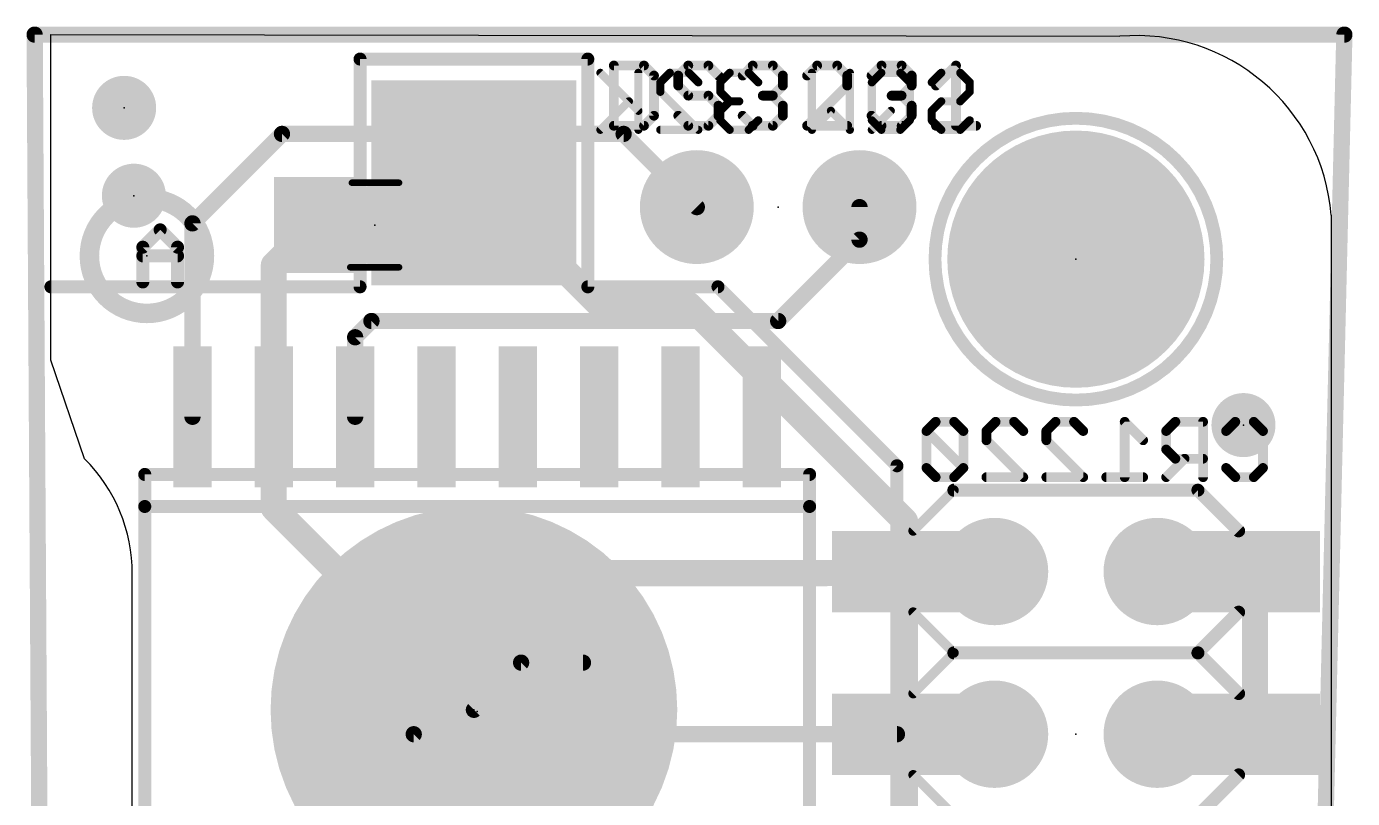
# Model space of a CAD drawing. Extents: x -0.3 to 20.4, y 0 to 21.5.
# Drawn here: x -0.3 to 20.4, y 9.44 to 21.49 of the extents above; entities that cross this region are included whole.
import ezdxf

# ---------------------------------------------------------------- set-up
doc = ezdxf.new("R2010")
doc.units = 0
for name, color, linetype in [('1', 12, 'CONTINUOUS'), ('16', 5, 'CONTINUOUS'), ('17', 110, 'CONTINUOUS'), ('18', 110, 'CONTINUOUS'), ('20', 53, 'CONTINUOUS'), ('21', 40, 'CONTINUOUS'), ('22', 6, 'CONTINUOUS'), ('23', 53, 'CONTINUOUS'), ('24', 53, 'CONTINUOUS'), ('52', 253, 'CONTINUOUS')]:
    doc.layers.add(name, color=color, linetype=linetype)

# ---------------------------------------------------------------- blocks, each defined once
blk = doc.blocks.new('RECT')
blk.add_solid([(-0.5, -0.5), (0.5, -0.5), (-0.5, 0.5), (0.5, 0.5)])
blk = doc.blocks.new('PIE')
at = {"const_width": 0.5}
blk.add_lwpolyline([(0, -0.25, 1), (0, 0.25, 1), (0, -0.25)], format="xyb", dxfattribs=at)
blk = doc.blocks.new('ROUNDP')
at = {"const_width": 0.5}
blk.add_lwpolyline([(0, -0.25, 1), (0, 0.25, 1), (0, -0.25)], format="xyb", dxfattribs=at)
blk = doc.blocks.new('ROUNDV')
at = {"const_width": 0.5}
blk.add_lwpolyline([(0, -0.25, 1), (0, 0.25, 1), (0, -0.25)], format="xyb", dxfattribs=at)

msp = doc.modelspace()

# ---------------------------------------------------------------- linework, layer by layer
at = {"layer": '1'}
for points, const_width in [([(6.7712, 19.1368), (6.6802, 19.0458)], 0.4064), ([(6.7712, 19.0098), (6.7712, 19.1368)], 0.4064), ([(8.636, 17.145), (6.7712, 19.0098)], 0.4064), ([(10.033, 17.145), (8.636, 17.145)], 0.4064), ([(13.4112, 13.7668), (10.033, 17.145)], 0.4064), ([(13.4112, 7.6454), (13.4112, 13.7668)], 0.4064), ([(6.6802, 10.8204), (7.4168, 11.557)], 0.254), ([(7.4168, 11.557), (8.382, 11.557)], 0.254), ([(6.6802, 10.8204), (6.4262, 11.0744)], 0.4064)]:
    msp.add_lwpolyline(points, dxfattribs=dict(at, const_width=const_width))
for points, const_width in [([(6.8728, 19.1368, 1), (6.6696, 19.1368)], 0.2032), ([(6.843, 19.065, 1), (6.6994, 19.2086)], 0.2032), ([(6.6084, 19.1176, 1), (6.752, 18.974)], 0.2032), ([(6.6696, 19.0098, 1), (6.8728, 19.0098)], 0.2032), ([(6.843, 19.0816, 1), (6.6994, 18.938)], 0.2032), ([(8.636, 17.2466, 1), (8.636, 17.0434)], 0.2032), ([(8.5642, 17.0732, 1), (8.7078, 17.2168)], 0.2032), ([(10.1048, 17.2168, 1), (9.9612, 17.0732)], 0.2032), ([(10.033, 17.0434, 1), (10.033, 17.2466)], 0.2032), ([(13.5128, 13.7668, 1), (13.3096, 13.7668)], 0.2032), ([(13.3394, 13.695, 1), (13.483, 13.8386)], 0.2032), ([(7.4168, 11.6205, 1), (7.4168, 11.4935)], 0.127), ([(7.4617, 11.5121, 1), (7.3719, 11.6019)], 0.127), ([(8.382, 11.4935, 1), (8.382, 11.6205)], 0.127), ([(6.498, 11.1462, 1), (6.3544, 11.0026)], 0.2032), ([(6.6084, 10.7486, 1), (6.752, 10.8922)], 0.2032), ([(6.6353, 10.8653, 1), (6.7251, 10.7755)], 0.127)]:
    msp.add_lwpolyline(points, format="xyb", dxfattribs=dict(at, const_width=const_width))
at = {"layer": '16'}
for points, const_width in [([(20.2692, 21.3614), (-0.1778, 21.3614)], 0.254), ([(-0.1778, 21.3614), (-0.0508, 0.127)], 0.254), ([(19.7612, 0.127), (20.2692, 21.3614)], 0.254), ([(3.683, 19.812), (2.286, 18.415)], 0.254), ([(3.683, 19.812), (9.017, 19.812)], 0.254), ([(9.017, 19.812), (10.16, 18.669)], 0.254), ([(12.7, 18.161), (12.7, 18.669)], 0.254), ([(2.286, 15.395), (2.286, 18.415)], 0.254), ([(3.556, 17.7648), (4.1808, 18.3896)], 0.4064), ([(11.43, 16.891), (12.7, 18.161)], 0.254), ([(3.556, 15.395), (3.556, 17.7648)], 0.4064), ([(4.826, 16.637), (5.08, 16.891)], 0.254), ([(11.43, 16.891), (5.08, 16.891)], 0.254), ([(4.826, 15.395), (4.826, 16.637)], 0.254), ([(3.556, 13.97), (3.556, 15.395)], 0.4064), ([(4.572, 12.954), (3.556, 13.97)], 0.4064), ([(12.192, 12.954), (4.572, 12.954)], 0.4064), ([(13.2842, 12.9794), (12.192, 12.954)], 0.4064), ([(13.2842, 12.9794), (14.8082, 12.9794)], 0.4064), ([(17.3482, 12.9794), (18.8722, 12.9794)], 0.4064), ([(18.8722, 10.4394), (18.8722, 12.9794)], 0.4064), ([(5.7404, 10.4394), (3.556, 8.255)], 0.254), ([(13.2842, 10.4394), (5.7404, 10.4394)], 0.254), ([(13.2842, 10.4394), (14.8082, 10.4394)], 0.4064), ([(18.8722, 10.4394), (17.3482, 10.4394)], 0.4064)]:
    msp.add_lwpolyline(points, dxfattribs=dict(at, const_width=const_width))
for points, const_width in [([(-0.1778, 21.4249, 1), (-0.1778, 21.2979)], 0.127), ([(-0.1143, 21.3618, 1), (-0.2413, 21.361)], 0.127), ([(20.3327, 21.3599, 1), (20.2057, 21.3629)], 0.127), ([(20.2692, 21.2979, 1), (20.2692, 21.4249)], 0.127), ([(3.683, 19.8755, 1), (3.683, 19.7485)], 0.127), ([(3.7279, 19.7671, 1), (3.6381, 19.8569)], 0.127), ([(9.0619, 19.8569, 1), (8.9721, 19.7671)], 0.127), ([(9.017, 19.7485, 1), (9.017, 19.8755)], 0.127), ([(10.1151, 18.6241, 1), (10.2049, 18.7139)], 0.127), ([(12.7635, 18.669, 1), (12.6365, 18.669)], 0.127), ([(2.3495, 18.415, 1), (2.2225, 18.415)], 0.127), ([(2.2411, 18.4599, 1), (2.3309, 18.3701)], 0.127), ([(4.2526, 18.3178, 1), (4.109, 18.4614)], 0.2032), ([(12.6365, 18.161, 1), (12.7635, 18.161)], 0.127), ([(12.7449, 18.1161, 1), (12.6551, 18.2059)], 0.127), ([(3.6576, 17.7648, 1), (3.4544, 17.7648)], 0.2032), ([(3.4842, 17.8366, 1), (3.6278, 17.693)], 0.2032), ([(5.08, 16.9545, 1), (5.08, 16.8275)], 0.127), ([(5.1249, 16.8461, 1), (5.0351, 16.9359)], 0.127), ([(11.3851, 16.9359, 1), (11.4749, 16.8461)], 0.127), ([(11.43, 16.8275, 1), (11.43, 16.9545)], 0.127), ([(4.8895, 16.637, 1), (4.7625, 16.637)], 0.127), ([(4.7811, 16.6819, 1), (4.8709, 16.5921)], 0.127), ([(3.6576, 15.395, 1), (3.4544, 15.395)], 0.2032), ([(2.2225, 15.395, 1), (2.3495, 15.395)], 0.127), ([(3.4544, 15.395, 1), (3.6576, 15.395)], 0.2032), ([(4.7625, 15.395, 1), (4.8895, 15.395)], 0.127), ([(3.6278, 14.0418, 1), (3.4842, 13.8982)], 0.2032), ([(3.4544, 13.97, 1), (3.6576, 13.97)], 0.2032), ([(4.572, 13.0556, 1), (4.572, 12.8524)], 0.2032), ([(4.5002, 12.8822, 1), (4.6438, 13.0258)], 0.2032), ([(12.1896, 13.0556, 1), (12.1944, 12.8524)], 0.2032), ([(12.192, 12.8524, 1), (12.192, 13.0556)], 0.2032), ([(13.2842, 13.081, 1), (13.2842, 12.8778)], 0.2032), ([(13.2866, 12.8778, 1), (13.2818, 13.081)], 0.2032), ([(14.8082, 12.8778, 1), (14.8082, 13.081)], 0.2032), ([(17.3482, 13.081, 1), (17.3482, 12.8778)], 0.2032), ([(18.9738, 12.9794, 1), (18.7706, 12.9794)], 0.2032), ([(18.8722, 12.8778, 1), (18.8722, 13.081)], 0.2032), ([(5.7404, 10.5029, 1), (5.7404, 10.3759)], 0.127), ([(5.7853, 10.3945, 1), (5.6955, 10.4843)], 0.127), ([(13.2842, 10.541, 1), (13.2842, 10.3378)], 0.2032), ([(13.2842, 10.3759, 1), (13.2842, 10.5029)], 0.127), ([(14.8082, 10.3378, 1), (14.8082, 10.541)], 0.2032), ([(17.3482, 10.541, 1), (17.3482, 10.3378)], 0.2032), ([(18.8722, 10.3378, 1), (18.8722, 10.541)], 0.2032), ([(18.7706, 10.4394, 1), (18.9738, 10.4394)], 0.2032)]:
    msp.add_lwpolyline(points, format="xyb", dxfattribs=dict(at, const_width=const_width))
at = {"layer": '20'}
for p, q in [((0.0762, 16.2814), (0.0762, 21.3614)), ((0.0762, 21.3614), (16.764, 21.336)), ((20.066, 18.542), (20.066, 6.5024)), ((0.6023, 14.7393), (0.0762, 16.2814)), ((1.3462, 8.9515), (1.3462, 12.9433))]:
    msp.add_line(p, q, dxfattribs=at)
for centre, radius, start, end in [((17.018, 18.288), 3.0586, 4.7636, 94.7636), ((-1.1938, 12.9433), 2.54, 360, 45)]:
    msp.add_arc(centre, radius, start, end, dxfattribs=at)
at = {"layer": '21'}
for points, const_width in [([(8.4582, 20.9804), (4.9022, 20.9804)], 0.2032), ([(4.9022, 20.9804), (4.9022, 17.4244)], 0.2032), ([(8.4582, 17.4244), (8.4582, 20.9804)], 0.2032), ([(8.8646, 20.8796), (8.8646, 19.939)], 0.1524), ([(9.3349, 20.8796), (8.8646, 20.8796)], 0.1524), ([(9.4917, 20.7228), (9.3349, 20.8796)], 0.1524), ([(10.027, 20.8796), (9.8703, 20.7228)], 0.1524), ([(10.3406, 20.8796), (10.027, 20.8796)], 0.1524), ([(10.4974, 20.7228), (10.3406, 20.8796)], 0.1524), ([(10.876, 20.7228), (11.0327, 20.8796)], 0.1524), ([(11.0327, 20.8796), (11.3463, 20.8796)], 0.1524), ([(11.3463, 20.8796), (11.503, 20.7228)], 0.1524), ([(12.0384, 20.8796), (11.8816, 20.7228)], 0.1524), ([(12.3519, 20.8796), (12.0384, 20.8796)], 0.1524), ([(12.5087, 20.7228), (12.3519, 20.8796)], 0.1524), ([(12.8873, 20.7228), (13.0441, 20.8796)], 0.1524), ([(13.0441, 20.8796), (13.3576, 20.8796)], 0.1524), ([(13.3576, 20.8796), (13.5144, 20.7228)], 0.1524), ([(13.893, 20.5661), (14.2065, 20.8796)], 0.1524), ([(14.2065, 20.8796), (14.2065, 19.939)], 0.1524), ([(9.4917, 20.0958), (9.4917, 20.7228)], 0.1524), ([(9.8703, 20.7228), (9.8703, 20.5661)], 0.1524), ([(11.503, 20.7228), (11.503, 20.5661)], 0.1524), ([(12.5087, 20.5661), (12.5087, 20.7228)], 0.1524), ([(13.5144, 20.7228), (13.5144, 20.5661)], 0.1524), ([(9.8703, 20.5661), (10.027, 20.4093)], 0.1524), ([(11.503, 20.5661), (11.3463, 20.4093)], 0.1524), ([(11.8816, 19.939), (12.5087, 20.5661)], 0.1524), ([(13.5144, 20.5661), (13.3576, 20.4093)], 0.1524), ([(10.027, 20.4093), (10.3406, 20.4093)], 0.1524), ([(10.3406, 20.4093), (10.4974, 20.2525)], 0.1524), ([(10.4974, 20.2525), (10.4974, 20.0958)], 0.1524), ([(11.3463, 20.4093), (11.1895, 20.4093)], 0.1524), ([(11.3463, 20.4093), (11.503, 20.2525)], 0.1524), ([(11.503, 20.2525), (11.503, 20.0958)], 0.1524), ([(13.3576, 20.4093), (13.2009, 20.4093)], 0.1524), ([(13.3576, 20.4093), (13.5144, 20.2525)], 0.1524), ([(13.5144, 20.2525), (13.5144, 20.0958)], 0.1524), ([(9.3349, 19.939), (9.4917, 20.0958)], 0.1524), ([(10.027, 19.939), (9.8703, 20.0958)], 0.1524), ([(10.4974, 20.0958), (10.3406, 19.939)], 0.1524), ([(11.0327, 19.939), (10.876, 20.0958)], 0.1524), ([(11.503, 20.0958), (11.3463, 19.939)], 0.1524), ([(13.0441, 19.939), (12.8873, 20.0958)], 0.1524), ([(13.5144, 20.0958), (13.3576, 19.939)], 0.1524), ([(8.8646, 19.939), (9.3349, 19.939)], 0.1524), ([(10.3406, 19.939), (10.027, 19.939)], 0.1524), ([(11.3463, 19.939), (11.0327, 19.939)], 0.1524), ([(12.5087, 19.939), (11.8816, 19.939)], 0.1524), ([(13.3576, 19.939), (13.0441, 19.939)], 0.1524), ([(13.893, 19.939), (14.5201, 19.939)], 0.1524), ([(4.9022, 17.4244), (0.0762, 17.4244)], 0.2032), ([(10.4902, 17.4244), (8.4582, 17.4244)], 0.2032), ([(13.2842, 14.6304), (10.4902, 17.4244)], 0.2032), ([(13.2842, 7.0104), (13.2842, 14.6304)], 0.2032), ([(14.1732, 14.2494), (13.5382, 13.6144)], 0.1524), ([(14.1732, 14.2494), (17.9832, 14.2494)], 0.2032), ([(17.9832, 14.2494), (18.6182, 13.6144)], 0.2032), ([(18.6182, 12.3444), (17.9832, 11.7094)], 0.2032), ([(13.5382, 12.3444), (14.1732, 11.7094)], 0.1524), ([(17.9832, 11.7094), (14.1732, 11.7094)], 0.2032), ([(17.9832, 11.7094), (18.6182, 11.0744)], 0.2032), ([(14.1732, 11.7094), (13.5382, 11.0744)], 0.1524), ([(13.5382, 9.8044), (14.1732, 9.1694)], 0.1524), ([(18.6182, 9.8044), (17.9832, 9.1694)], 0.2032)]:
    msp.add_lwpolyline(points, dxfattribs=dict(at, const_width=const_width))
for points, const_width in [([(4.9022, 21.0312, 1), (4.9022, 20.9296)], 0.1016), ([(4.953, 20.9804, 1), (4.8514, 20.9804)], 0.1016), ([(8.509, 20.9804, 1), (8.4074, 20.9804)], 0.1016), ([(8.4582, 20.9296, 1), (8.4582, 21.0312)], 0.1016), ([(8.9027, 20.8796, 1), (8.8265, 20.8796)], 0.0762), ([(8.8646, 20.9177, 1), (8.8646, 20.8415)], 0.0762), ([(9.3618, 20.9065, 1), (9.308, 20.8527)], 0.0762), ([(9.3349, 20.8415, 1), (9.3349, 20.9177)], 0.0762), ([(10.027, 20.9177, 1), (10.027, 20.8415)], 0.0762), ([(10.054, 20.8527, 1), (10.0001, 20.9065)], 0.0762), ([(10.3675, 20.9065, 1), (10.3136, 20.8527)], 0.0762), ([(10.3406, 20.8415, 1), (10.3406, 20.9177)], 0.0762), ([(11.0327, 20.9177, 1), (11.0327, 20.8415)], 0.0762), ([(11.0597, 20.8527, 1), (11.0058, 20.9065)], 0.0762), ([(11.3732, 20.9065, 1), (11.3193, 20.8527)], 0.0762), ([(11.3463, 20.8415, 1), (11.3463, 20.9177)], 0.0762), ([(12.0384, 20.9177, 1), (12.0384, 20.8415)], 0.0762), ([(12.0654, 20.8527, 1), (12.0115, 20.9065)], 0.0762), ([(12.3789, 20.9065, 1), (12.325, 20.8527)], 0.0762), ([(12.3519, 20.8415, 1), (12.3519, 20.9177)], 0.0762), ([(13.0441, 20.9177, 1), (13.0441, 20.8415)], 0.0762), ([(13.071, 20.8527, 1), (13.0171, 20.9065)], 0.0762), ([(13.3846, 20.9065, 1), (13.3307, 20.8527)], 0.0762), ([(13.3576, 20.8415, 1), (13.3576, 20.9177)], 0.0762), ([(14.2446, 20.8796, 1), (14.1684, 20.8796)], 0.0762), ([(14.2335, 20.8527, 1), (14.1796, 20.9065)], 0.0762), ([(9.5298, 20.7228, 1), (9.4536, 20.7228)], 0.0762), ([(9.4647, 20.6959, 1), (9.5186, 20.7498)], 0.0762), ([(9.8433, 20.7498, 1), (9.8972, 20.6959)], 0.0762), ([(9.9084, 20.7228, 1), (9.8322, 20.7228)], 0.0762), ([(10.4704, 20.6959, 1), (10.5243, 20.7498)], 0.0762), ([(10.849, 20.7498, 1), (10.9029, 20.6959)], 0.0762), ([(11.5411, 20.7228, 1), (11.4649, 20.7228)], 0.0762), ([(11.4761, 20.6959, 1), (11.53, 20.7498)], 0.0762), ([(11.8547, 20.7498, 1), (11.9086, 20.6959)], 0.0762), ([(12.5468, 20.7228, 1), (12.4706, 20.7228)], 0.0762), ([(12.4818, 20.6959, 1), (12.5357, 20.7498)], 0.0762), ([(12.8604, 20.7498, 1), (12.9143, 20.6959)], 0.0762), ([(13.5525, 20.7228, 1), (13.4763, 20.7228)], 0.0762), ([(13.4875, 20.6959, 1), (13.5413, 20.7498)], 0.0762), ([(9.8972, 20.593, 1), (9.8433, 20.5391)], 0.0762), ([(9.8322, 20.5661, 1), (9.9084, 20.5661)], 0.0762), ([(11.4649, 20.5661, 1), (11.5411, 20.5661)], 0.0762), ([(11.53, 20.5391, 1), (11.4761, 20.593)], 0.0762), ([(12.4706, 20.5661, 1), (12.5468, 20.5661)], 0.0762), ([(12.5357, 20.5391, 1), (12.4818, 20.593)], 0.0762), ([(13.4763, 20.5661, 1), (13.5525, 20.5661)], 0.0762), ([(13.5413, 20.5391, 1), (13.4875, 20.593)], 0.0762), ([(13.8661, 20.593, 1), (13.9199, 20.5391)], 0.0762), ([(10.027, 20.4474, 1), (10.027, 20.3712)], 0.0762), ([(10.0001, 20.3824, 1), (10.054, 20.4362)], 0.0762), ([(10.3675, 20.4362, 1), (10.3136, 20.3824)], 0.0762), ([(10.3406, 20.3712, 1), (10.3406, 20.4474)], 0.0762), ([(10.5355, 20.2525, 1), (10.4593, 20.2525)], 0.0762), ([(10.4704, 20.2256, 1), (10.5243, 20.2795)], 0.0762), ([(11.1895, 20.4474, 1), (11.1895, 20.3712)], 0.0762), ([(11.3732, 20.4362, 1), (11.3193, 20.3824)], 0.0762), ([(11.3193, 20.4362, 1), (11.3732, 20.3824)], 0.0762), ([(11.3463, 20.3712, 1), (11.3463, 20.4474)], 0.0762), ([(11.5411, 20.2525, 1), (11.4649, 20.2525)], 0.0762), ([(11.4761, 20.2256, 1), (11.53, 20.2795)], 0.0762), ([(13.2009, 20.4474, 1), (13.2009, 20.3712)], 0.0762), ([(13.3846, 20.4362, 1), (13.3307, 20.3824)], 0.0762), ([(13.3307, 20.4362, 1), (13.3846, 20.3824)], 0.0762), ([(13.3576, 20.3712, 1), (13.3576, 20.4474)], 0.0762), ([(13.5525, 20.2525, 1), (13.4763, 20.2525)], 0.0762), ([(13.4875, 20.2256, 1), (13.5413, 20.2795)], 0.0762), ([(9.4536, 20.0958, 1), (9.5298, 20.0958)], 0.0762), ([(9.5186, 20.0688, 1), (9.4647, 20.1227)], 0.0762), ([(9.8972, 20.1227, 1), (9.8433, 20.0688)], 0.0762), ([(10.4593, 20.0958, 1), (10.5355, 20.0958)], 0.0762), ([(10.5243, 20.0688, 1), (10.4704, 20.1227)], 0.0762), ([(10.9029, 20.1227, 1), (10.849, 20.0688)], 0.0762), ([(11.4649, 20.0958, 1), (11.5411, 20.0958)], 0.0762), ([(11.53, 20.0688, 1), (11.4761, 20.1227)], 0.0762), ([(12.9143, 20.1227, 1), (12.8604, 20.0688)], 0.0762), ([(13.4763, 20.0958, 1), (13.5525, 20.0958)], 0.0762), ([(13.5413, 20.0688, 1), (13.4875, 20.1227)], 0.0762), ([(16.0782, 15.6562, 1), (16.0782, 20.0562, 1), (16.0782, 15.6562)], 0.2), ([(8.8646, 19.9771, 1), (8.8646, 19.9009)], 0.0762), ([(8.8265, 19.939, 1), (8.9027, 19.939)], 0.0762), ([(9.308, 19.9659, 1), (9.3618, 19.9121)], 0.0762), ([(9.3349, 19.9009, 1), (9.3349, 19.9771)], 0.0762), ([(10.027, 19.9771, 1), (10.027, 19.9009)], 0.0762), ([(10.0001, 19.9121, 1), (10.054, 19.9659)], 0.0762), ([(10.3136, 19.9659, 1), (10.3675, 19.9121)], 0.0762), ([(10.3406, 19.9009, 1), (10.3406, 19.9771)], 0.0762), ([(11.0327, 19.9771, 1), (11.0327, 19.9009)], 0.0762), ([(11.0058, 19.9121, 1), (11.0597, 19.9659)], 0.0762), ([(11.3193, 19.9659, 1), (11.3732, 19.9121)], 0.0762), ([(11.3463, 19.9009, 1), (11.3463, 19.9771)], 0.0762), ([(11.8816, 19.9771, 1), (11.8816, 19.9009)], 0.0762), ([(11.8547, 19.9659, 1), (11.9086, 19.9121)], 0.0762), ([(12.5087, 19.9009, 1), (12.5087, 19.9771)], 0.0762), ([(13.0441, 19.9771, 1), (13.0441, 19.9009)], 0.0762), ([(13.0171, 19.9121, 1), (13.071, 19.9659)], 0.0762), ([(13.3307, 19.9659, 1), (13.3846, 19.9121)], 0.0762), ([(13.3576, 19.9009, 1), (13.3576, 19.9771)], 0.0762), ([(13.893, 19.9771, 1), (13.893, 19.9009)], 0.0762), ([(14.1684, 19.939, 1), (14.2446, 19.939)], 0.0762), ([(14.5201, 19.9009, 1), (14.5201, 19.9771)], 0.0762), ([(0.0762, 17.4752, 1), (0.0762, 17.3736)], 0.1016), ([(4.8514, 17.4244, 1), (4.953, 17.4244)], 0.1016), ([(4.9022, 17.3736, 1), (4.9022, 17.4752)], 0.1016), ([(8.4582, 17.4752, 1), (8.4582, 17.3736)], 0.1016), ([(8.4074, 17.4244, 1), (8.509, 17.4244)], 0.1016), ([(10.5261, 17.4603, 1), (10.4543, 17.3885)], 0.1016), ([(10.4902, 17.3736, 1), (10.4902, 17.4752)], 0.1016), ([(13.335, 14.6304, 1), (13.2334, 14.6304)], 0.1016), ([(13.2483, 14.5945, 1), (13.3201, 14.6663)], 0.1016), ([(14.1732, 14.3002, 1), (14.1732, 14.1986)], 0.1016), ([(14.2001, 14.2225, 1), (14.1463, 14.2763)], 0.0762), ([(18.0191, 14.2853, 1), (17.9473, 14.2135)], 0.1016), ([(17.9832, 14.1986, 1), (17.9832, 14.3002)], 0.1016), ([(13.5113, 13.6413, 1), (13.5651, 13.5875)], 0.0762), ([(18.5823, 13.5785, 1), (18.6541, 13.6503)], 0.1016), ([(18.6541, 12.3085, 1), (18.5823, 12.3803)], 0.1016), ([(13.5651, 12.3713, 1), (13.5113, 12.3175)], 0.0762), ([(14.1732, 11.7602, 1), (14.1732, 11.6586)], 0.1016), ([(18.0191, 11.7453, 1), (17.9473, 11.6735)], 0.1016), ([(17.9832, 11.6586, 1), (17.9832, 11.7602)], 0.1016), ([(14.2001, 11.6825, 1), (14.1463, 11.7363)], 0.0762), ([(14.1463, 11.6825, 1), (14.2001, 11.7363)], 0.0762), ([(17.9473, 11.7453, 1), (18.0191, 11.6735)], 0.1016), ([(13.5113, 11.1013, 1), (13.5651, 11.0475)], 0.0762), ([(18.5823, 11.0385, 1), (18.6541, 11.1103)], 0.1016), ([(13.5651, 9.8313, 1), (13.5113, 9.7775)], 0.0762), ([(18.6541, 9.7685, 1), (18.5823, 9.8403)], 0.1016)]:
    msp.add_lwpolyline(points, format="xyb", dxfattribs=dict(at, const_width=const_width))
at = {"layer": '22'}
for points, const_width in [([(9.2477, 20.1721), (8.6546, 20.7653)], 0.127), ([(9.2477, 20.7653), (9.2477, 19.8755)], 0.127), ([(9.5901, 20.617), (9.7384, 20.7653)], 0.127), ([(9.7384, 20.7653), (10.035, 20.7653)], 0.127), ([(10.035, 20.7653), (10.1833, 20.617)], 0.127), ([(10.6739, 20.7653), (10.5256, 20.617)], 0.127), ([(10.9705, 20.7653), (10.6739, 20.7653)], 0.127), ([(11.1188, 20.617), (10.9705, 20.7653)], 0.127), ([(11.9566, 19.8755), (11.9566, 20.7653)], 0.127), ([(12.5497, 20.7653), (12.5497, 19.8755)], 0.127), ([(13.0404, 20.7653), (12.8921, 20.617)], 0.127), ([(13.337, 20.7653), (13.0404, 20.7653)], 0.127), ([(13.4853, 20.617), (13.337, 20.7653)], 0.127), ([(13.8276, 20.617), (13.9759, 20.7653)], 0.127), ([(13.9759, 20.7653), (14.2725, 20.7653)], 0.127), ([(14.2725, 20.7653), (14.4208, 20.617)], 0.127), ([(9.5901, 20.4687), (9.5901, 20.617)], 0.127), ([(10.1833, 19.8755), (9.5901, 20.4687)], 0.127), ([(10.5256, 20.617), (10.5256, 20.4687)], 0.127), ([(10.5256, 20.4687), (10.6739, 20.3204)], 0.127), ([(12.8921, 20.617), (12.8921, 20.0238)], 0.127), ([(13.4853, 20.0238), (13.4853, 20.617)], 0.127), ([(14.4208, 20.4687), (14.2725, 20.3204)], 0.127), ([(14.4208, 20.617), (14.4208, 20.4687)], 0.127), ([(9.0995, 20.3204), (8.6546, 19.8755)], 0.127), ([(10.6739, 20.3204), (10.5256, 20.1721)], 0.127), ([(10.6739, 20.3204), (10.8222, 20.3204)], 0.127), ([(13.9759, 20.3204), (13.8276, 20.1721)], 0.127), ([(14.2725, 20.3204), (13.9759, 20.3204)], 0.127), ([(10.5256, 20.1721), (10.5256, 20.0238)], 0.127), ([(10.5256, 20.0238), (10.6739, 19.8755)], 0.127), ([(10.9705, 19.8755), (11.1188, 20.0238)], 0.127), ([(12.2532, 20.1721), (11.9566, 19.8755)], 0.127), ([(12.5497, 19.8755), (12.2532, 20.1721)], 0.127), ([(13.1887, 20.1721), (12.8921, 19.8755)], 0.127), ([(12.8921, 20.0238), (13.0404, 19.8755)], 0.127), ([(13.337, 19.8755), (13.4853, 20.0238)], 0.127), ([(13.8276, 20.1721), (13.8276, 20.0238)], 0.127), ([(13.8276, 20.0238), (13.9759, 19.8755)], 0.127), ([(14.2725, 19.8755), (14.4208, 20.0238)], 0.127), ([(9.5901, 19.8755), (10.1833, 19.8755)], 0.127), ([(10.6739, 19.8755), (10.9705, 19.8755)], 0.127), ([(13.0404, 19.8755), (13.337, 19.8755)], 0.127), ([(13.9759, 19.8755), (14.2725, 19.8755)], 0.127), ([(5.1308, 17.8816), (5.1308, 18.8976)], 0.3048), ([(1.782, 18.3141), (1.5108, 18.0429)], 0.2032), ([(2.0531, 18.0429), (1.782, 18.3141)], 0.2032), ([(1.5108, 18.0429), (1.5108, 17.5006)], 0.2032), ([(2.0531, 17.5006), (2.0531, 18.0429)], 0.2032), ([(2.0531, 17.9073), (1.5108, 17.9073)], 0.2032), ([(13.8894, 15.3169), (13.7454, 15.1729)], 0.1524), ([(14.1776, 15.3169), (13.8894, 15.3169)], 0.1524), ([(14.3216, 15.1729), (14.1776, 15.3169)], 0.1524), ([(14.6809, 15.1729), (14.825, 15.3169)], 0.1524), ([(14.825, 15.3169), (15.1131, 15.3169)], 0.1524), ([(15.1131, 15.3169), (15.2571, 15.1729)], 0.1524), ([(15.6164, 15.1729), (15.7605, 15.3169)], 0.1524), ([(15.7605, 15.3169), (16.0486, 15.3169)], 0.1524), ([(16.0486, 15.3169), (16.1926, 15.1729)], 0.1524), ([(17.1282, 15.0288), (16.8401, 15.3169)], 0.1524), ([(16.8401, 15.3169), (16.8401, 14.4526)], 0.1524), ([(17.6315, 15.3169), (17.4875, 15.1729)], 0.1524), ([(18.0637, 15.3169), (17.6315, 15.3169)], 0.1524), ([(18.0637, 14.4526), (18.0637, 15.3169)], 0.1524), ([(18.423, 15.1729), (18.567, 15.3169)], 0.1524), ([(18.567, 15.3169), (18.8551, 15.3169)], 0.1524), ([(18.8551, 15.3169), (18.9992, 15.1729)], 0.1524), ([(13.7454, 15.1729), (13.7454, 14.5967)], 0.1524), ([(14.3216, 14.5967), (13.7454, 15.1729)], 0.1524), ([(14.3216, 14.5967), (14.3216, 15.1729)], 0.1524), ([(14.6809, 15.0288), (14.6809, 15.1729)], 0.1524), ([(15.6164, 15.0288), (15.6164, 15.1729)], 0.1524), ([(17.4875, 15.1729), (17.4875, 14.8848)], 0.1524), ([(18.9992, 15.1729), (18.9992, 14.5967)], 0.1524), ([(15.2571, 14.4526), (14.6809, 15.0288)], 0.1524), ([(16.1926, 14.4526), (15.6164, 15.0288)], 0.1524), ([(17.4875, 14.8848), (17.6315, 14.7407)], 0.1524), ([(17.7756, 14.7407), (17.4875, 14.4526)], 0.1524), ([(17.6315, 14.7407), (18.0637, 14.7407)], 0.1524), ([(13.7454, 14.5967), (13.8894, 14.4526)], 0.1524), ([(13.8894, 14.4526), (14.1776, 14.4526)], 0.1524), ([(14.1776, 14.4526), (14.3216, 14.5967)], 0.1524), ([(14.6809, 14.4526), (15.2571, 14.4526)], 0.1524), ([(15.6164, 14.4526), (16.1926, 14.4526)], 0.1524), ([(17.1282, 14.4526), (16.5519, 14.4526)], 0.1524), ([(18.567, 14.4526), (18.423, 14.5967)], 0.1524), ([(18.8551, 14.4526), (18.567, 14.4526)], 0.1524), ([(18.9992, 14.5967), (18.8551, 14.4526)], 0.1524)]:
    msp.add_lwpolyline(points, dxfattribs=dict(at, const_width=const_width))
for points, const_width in [([(8.677, 20.7877, 1), (8.6321, 20.7428)], 0.0635), ([(9.2795, 20.7653, 1), (9.216, 20.7653)], 0.0635), ([(9.7384, 20.797, 1), (9.7384, 20.7335)], 0.0635), ([(9.7608, 20.7428, 1), (9.7159, 20.7877)], 0.0635), ([(10.0574, 20.7877, 1), (10.0125, 20.7428)], 0.0635), ([(10.035, 20.7335, 1), (10.035, 20.797)], 0.0635), ([(10.6739, 20.797, 1), (10.6739, 20.7335)], 0.0635), ([(10.6964, 20.7428, 1), (10.6514, 20.7877)], 0.0635), ([(10.9929, 20.7877, 1), (10.948, 20.7428)], 0.0635), ([(10.9705, 20.7335, 1), (10.9705, 20.797)], 0.0635), ([(11.9883, 20.7653, 1), (11.9248, 20.7653)], 0.0635), ([(12.5815, 20.7653, 1), (12.518, 20.7653)], 0.0635), ([(13.0404, 20.797, 1), (13.0404, 20.7335)], 0.0635), ([(13.0628, 20.7428, 1), (13.0179, 20.7877)], 0.0635), ([(13.3594, 20.7877, 1), (13.3145, 20.7428)], 0.0635), ([(13.337, 20.7335, 1), (13.337, 20.797)], 0.0635), ([(13.9759, 20.797, 1), (13.9759, 20.7335)], 0.0635), ([(13.9984, 20.7428, 1), (13.9534, 20.7877)], 0.0635), ([(14.2949, 20.7877, 1), (14.25, 20.7428)], 0.0635), ([(14.2725, 20.7335, 1), (14.2725, 20.797)], 0.0635), ([(9.6218, 20.617, 1), (9.5583, 20.617)], 0.0635), ([(9.5583, 20.4687, 1), (9.6218, 20.4687)], 0.0635), ([(9.5676, 20.6394, 1), (9.6125, 20.5945)], 0.0635), ([(9.6125, 20.4911, 1), (9.5676, 20.4462)], 0.0635), ([(10.1608, 20.5945, 1), (10.2057, 20.6394)], 0.0635), ([(10.5574, 20.617, 1), (10.4939, 20.617)], 0.0635), ([(10.4939, 20.4687, 1), (10.5574, 20.4687)], 0.0635), ([(10.5032, 20.6394, 1), (10.5481, 20.5945)], 0.0635), ([(10.5481, 20.4911, 1), (10.5032, 20.4462)], 0.0635), ([(11.0963, 20.5945, 1), (11.1412, 20.6394)], 0.0635), ([(12.9238, 20.617, 1), (12.8603, 20.617)], 0.0635), ([(12.8696, 20.6394, 1), (12.9145, 20.5945)], 0.0635), ([(13.517, 20.617, 1), (13.4535, 20.617)], 0.0635), ([(13.4628, 20.5945, 1), (13.5077, 20.6394)], 0.0635), ([(13.8052, 20.6394, 1), (13.8501, 20.5945)], 0.0635), ([(14.4525, 20.617, 1), (14.389, 20.617)], 0.0635), ([(14.389, 20.4687, 1), (14.4525, 20.4687)], 0.0635), ([(14.3983, 20.5945, 1), (14.4432, 20.6394)], 0.0635), ([(14.4432, 20.4462, 1), (14.3983, 20.4911)], 0.0635), ([(9.1219, 20.2979, 1), (9.077, 20.3428)], 0.0635), ([(10.6739, 20.3521, 1), (10.6739, 20.2886)], 0.0635), ([(10.6514, 20.2979, 1), (10.6964, 20.3428)], 0.0635), ([(10.6964, 20.2979, 1), (10.6514, 20.3428)], 0.0635), ([(10.8222, 20.2886, 1), (10.8222, 20.3521)], 0.0635), ([(13.9759, 20.3521, 1), (13.9759, 20.2886)], 0.0635), ([(13.9984, 20.2979, 1), (13.9534, 20.3428)], 0.0635), ([(14.25, 20.3428, 1), (14.2949, 20.2979)], 0.0635), ([(14.2725, 20.2886, 1), (14.2725, 20.3521)], 0.0635), ([(9.2253, 20.1496, 1), (9.2702, 20.1945)], 0.0635), ([(10.5574, 20.1721, 1), (10.4939, 20.1721)], 0.0635), ([(10.5032, 20.1945, 1), (10.5481, 20.1496)], 0.0635), ([(10.5481, 20.0462, 1), (10.5032, 20.0013)], 0.0635), ([(11.1412, 20.0013, 1), (11.0963, 20.0462)], 0.0635), ([(12.2756, 20.1945, 1), (12.2307, 20.1496)], 0.0635), ([(12.2756, 20.1496, 1), (12.2307, 20.1945)], 0.0635), ([(12.9145, 20.0462, 1), (12.8696, 20.0013)], 0.0635), ([(13.2111, 20.1496, 1), (13.1662, 20.1945)], 0.0635), ([(13.5077, 20.0013, 1), (13.4628, 20.0462)], 0.0635), ([(13.8594, 20.1721, 1), (13.7959, 20.1721)], 0.0635), ([(13.8052, 20.1945, 1), (13.8501, 20.1496)], 0.0635), ([(13.8501, 20.0462, 1), (13.8052, 20.0013)], 0.0635), ([(14.4432, 20.0013, 1), (14.3983, 20.0462)], 0.0635), ([(8.6321, 19.898, 1), (8.677, 19.853)], 0.0635), ([(9.216, 19.8755, 1), (9.2795, 19.8755)], 0.0635), ([(9.5901, 19.9073, 1), (9.5901, 19.8438)], 0.0635), ([(10.1608, 19.853, 1), (10.2057, 19.898)], 0.0635), ([(10.1833, 19.8438, 1), (10.1833, 19.9073)], 0.0635), ([(10.4939, 20.0238, 1), (10.5574, 20.0238)], 0.0635), ([(10.6739, 19.9073, 1), (10.6739, 19.8438)], 0.0635), ([(10.6514, 19.853, 1), (10.6964, 19.898)], 0.0635), ([(10.948, 19.898, 1), (10.9929, 19.853)], 0.0635), ([(10.9705, 19.8438, 1), (10.9705, 19.9073)], 0.0635), ([(11.9341, 19.898, 1), (11.979, 19.853)], 0.0635), ([(11.9248, 19.8755, 1), (11.9883, 19.8755)], 0.0635), ([(12.518, 19.8755, 1), (12.5815, 19.8755)], 0.0635), ([(12.5273, 19.853, 1), (12.5722, 19.898)], 0.0635), ([(12.8696, 19.898, 1), (12.9145, 19.853)], 0.0635), ([(12.8603, 20.0238, 1), (12.9238, 20.0238)], 0.0635), ([(13.0404, 19.9073, 1), (13.0404, 19.8438)], 0.0635), ([(13.0179, 19.853, 1), (13.0628, 19.898)], 0.0635), ([(13.3145, 19.898, 1), (13.3594, 19.853)], 0.0635), ([(13.337, 19.8438, 1), (13.337, 19.9073)], 0.0635), ([(13.4535, 20.0238, 1), (13.517, 20.0238)], 0.0635), ([(13.7959, 20.0238, 1), (13.8594, 20.0238)], 0.0635), ([(13.9759, 19.9073, 1), (13.9759, 19.8438)], 0.0635), ([(13.9534, 19.853, 1), (13.9984, 19.898)], 0.0635), ([(14.25, 19.898, 1), (14.2949, 19.853)], 0.0635), ([(14.2725, 19.8438, 1), (14.2725, 19.9073)], 0.0635), ([(5.207, 18.8976, 1), (5.0546, 18.8976)], 0.1524), ([(1.5748, 17.009, 1), (1.5748, 18.805, 1), (1.5748, 17.009)], 0.3048), ([(1.8179, 18.35, 1), (1.746, 18.2782)], 0.1016), ([(1.8179, 18.2782, 1), (1.746, 18.35)], 0.1016), ([(1.5616, 18.0429, 1), (1.46, 18.0429)], 0.1016), ([(1.4749, 18.0788, 1), (1.5467, 18.007)], 0.1016), ([(2.1039, 18.0429, 1), (2.0023, 18.0429)], 0.1016), ([(2.0172, 18.007, 1), (2.089, 18.0788)], 0.1016), ([(1.5108, 17.9581, 1), (1.5108, 17.8565)], 0.1016), ([(2.0531, 17.8565, 1), (2.0531, 17.9581)], 0.1016), ([(5.0546, 17.8816, 1), (5.207, 17.8816)], 0.1524), ([(1.46, 17.5006, 1), (1.5616, 17.5006)], 0.1016), ([(2.0023, 17.5006, 1), (2.1039, 17.5006)], 0.1016), ([(13.8894, 15.355, 1), (13.8894, 15.2788)], 0.0762), ([(13.9164, 15.29, 1), (13.8625, 15.3439)], 0.0762), ([(14.2045, 15.3439, 1), (14.1506, 15.29)], 0.0762), ([(14.1776, 15.2788, 1), (14.1776, 15.355)], 0.0762), ([(14.825, 15.355, 1), (14.825, 15.2788)], 0.0762), ([(14.8519, 15.29, 1), (14.798, 15.3439)], 0.0762), ([(15.14, 15.3439, 1), (15.0861, 15.29)], 0.0762), ([(15.1131, 15.2788, 1), (15.1131, 15.355)], 0.0762), ([(15.7605, 15.355, 1), (15.7605, 15.2788)], 0.0762), ([(15.7874, 15.29, 1), (15.7335, 15.3439)], 0.0762), ([(16.0755, 15.3439, 1), (16.0216, 15.29)], 0.0762), ([(16.0486, 15.2788, 1), (16.0486, 15.355)], 0.0762), ([(16.867, 15.3439, 1), (16.8131, 15.29)], 0.0762), ([(16.8782, 15.3169, 1), (16.802, 15.3169)], 0.0762), ([(17.6315, 15.355, 1), (17.6315, 15.2788)], 0.0762), ([(17.6585, 15.29, 1), (17.6046, 15.3439)], 0.0762), ([(18.1018, 15.3169, 1), (18.0256, 15.3169)], 0.0762), ([(18.0637, 15.2788, 1), (18.0637, 15.355)], 0.0762), ([(18.567, 15.355, 1), (18.567, 15.2788)], 0.0762), ([(18.594, 15.29, 1), (18.5401, 15.3439)], 0.0762), ([(18.8821, 15.3439, 1), (18.8282, 15.29)], 0.0762), ([(18.8551, 15.2788, 1), (18.8551, 15.355)], 0.0762), ([(13.7723, 15.1998, 1), (13.7184, 15.1459)], 0.0762), ([(13.7184, 15.1998, 1), (13.7723, 15.1459)], 0.0762), ([(13.7835, 15.1729, 1), (13.7073, 15.1729)], 0.0762), ([(14.3597, 15.1729, 1), (14.2835, 15.1729)], 0.0762), ([(14.2947, 15.1459, 1), (14.3485, 15.1998)], 0.0762), ([(14.719, 15.1729, 1), (14.6428, 15.1729)], 0.0762), ([(14.654, 15.1998, 1), (14.7078, 15.1459)], 0.0762), ([(15.2302, 15.1459, 1), (15.2841, 15.1998)], 0.0762), ([(15.6545, 15.1729, 1), (15.5783, 15.1729)], 0.0762), ([(15.5895, 15.1998, 1), (15.6434, 15.1459)], 0.0762), ([(16.1657, 15.1459, 1), (16.2196, 15.1998)], 0.0762), ([(17.4605, 15.1998, 1), (17.5144, 15.1459)], 0.0762), ([(17.5256, 15.1729, 1), (17.4494, 15.1729)], 0.0762), ([(18.396, 15.1998, 1), (18.4499, 15.1459)], 0.0762), ([(19.0373, 15.1729, 1), (18.9611, 15.1729)], 0.0762), ([(18.9723, 15.1459, 1), (19.0261, 15.1998)], 0.0762), ([(14.7078, 15.0558, 1), (14.654, 15.0019)], 0.0762), ([(14.6428, 15.0288, 1), (14.719, 15.0288)], 0.0762), ([(15.6434, 15.0558, 1), (15.5895, 15.0019)], 0.0762), ([(15.5783, 15.0288, 1), (15.6545, 15.0288)], 0.0762), ([(17.1012, 15.0019, 1), (17.1551, 15.0558)], 0.0762), ([(17.5144, 14.9117, 1), (17.4605, 14.8578)], 0.0762), ([(17.4494, 14.8848, 1), (17.5256, 14.8848)], 0.0762), ([(17.6315, 14.7788, 1), (17.6315, 14.7026)], 0.0762), ([(17.6046, 14.7138, 1), (17.6585, 14.7677)], 0.0762), ([(17.8025, 14.7138, 1), (17.7486, 14.7677)], 0.0762), ([(18.0637, 14.7026, 1), (18.0637, 14.7788)], 0.0762), ([(13.7723, 14.6236, 1), (13.7184, 14.5697)], 0.0762), ([(13.7073, 14.5967, 1), (13.7835, 14.5967)], 0.0762), ([(13.8894, 14.4907, 1), (13.8894, 14.4145)], 0.0762), ([(13.8625, 14.4257, 1), (13.9164, 14.4795)], 0.0762), ([(14.1506, 14.4795, 1), (14.2045, 14.4257)], 0.0762), ([(14.1776, 14.4145, 1), (14.1776, 14.4907)], 0.0762), ([(14.2835, 14.5967, 1), (14.3597, 14.5967)], 0.0762), ([(14.3485, 14.5697, 1), (14.2947, 14.6236)], 0.0762), ([(14.2947, 14.5697, 1), (14.3485, 14.6236)], 0.0762), ([(14.6809, 14.4907, 1), (14.6809, 14.4145)], 0.0762), ([(15.2302, 14.4257, 1), (15.2841, 14.4795)], 0.0762), ([(15.2571, 14.4145, 1), (15.2571, 14.4907)], 0.0762), ([(15.6164, 14.4907, 1), (15.6164, 14.4145)], 0.0762), ([(16.1657, 14.4257, 1), (16.2196, 14.4795)], 0.0762), ([(16.1926, 14.4145, 1), (16.1926, 14.4907)], 0.0762), ([(16.5519, 14.4907, 1), (16.5519, 14.4145)], 0.0762), ([(17.1282, 14.4145, 1), (17.1282, 14.4907)], 0.0762), ([(17.4605, 14.4795, 1), (17.5144, 14.4257)], 0.0762), ([(18.4499, 14.6236, 1), (18.396, 14.5697)], 0.0762), ([(18.567, 14.4907, 1), (18.567, 14.4145)], 0.0762), ([(18.5401, 14.4257, 1), (18.594, 14.4795)], 0.0762), ([(18.8282, 14.4795, 1), (18.8821, 14.4257)], 0.0762), ([(18.8551, 14.4145, 1), (18.8551, 14.4907)], 0.0762), ([(18.9611, 14.5967, 1), (19.0373, 14.5967)], 0.0762), ([(19.0261, 14.5697, 1), (18.9723, 14.6236)], 0.0762), ([(16.802, 14.4526, 1), (16.8782, 14.4526)], 0.0762), ([(18.0256, 14.4526, 1), (18.1018, 14.4526)], 0.0762)]:
    msp.add_lwpolyline(points, format="xyb", dxfattribs=dict(at, const_width=const_width))
at = {"layer": '23'}
for p in [(1.3716, 18.8468), (11.43, 18.669), (16.0782, 17.8562), (18.6944, 15.2654), (6.6802, 10.8204), (16.0782, 10.4394)]:
    msp.add_point(p, dxfattribs=at)
at = {"layer": '24'}
for p in [(1.2192, 20.2184), (5.1308, 18.3896), (1.5748, 17.907), (6.731, 10.795)]:
    msp.add_point(p, dxfattribs=at)
at = {"layer": '52'}
for points, const_width in [([(4.7748, 19.0496), (5.5118, 19.0496)], 0.1016), ([(4.7498, 17.7296), (5.5118, 17.7296)], 0.1016), ([(11.921, 14.495), (1.541, 14.495)], 0.2032), ([(1.541, 14.495), (1.541, 13.995)], 0.2032), ([(11.921, 13.995), (11.921, 14.495)], 0.2032), ([(1.541, 13.995), (1.541, 7.095)], 0.2032), ([(11.921, 13.995), (1.541, 13.995)], 0.2032), ([(11.921, 7.095), (11.921, 13.995)], 0.2032)]:
    msp.add_lwpolyline(points, dxfattribs=dict(at, const_width=const_width))
for points, const_width in [([(4.7748, 19.075, 1), (4.7748, 19.0242)], 0.0508), ([(5.5118, 19.0242, 1), (5.5118, 19.075)], 0.0508), ([(4.7498, 17.755, 1), (4.7498, 17.7042)], 0.0508), ([(5.5118, 17.7042, 1), (5.5118, 17.755)], 0.0508), ([(1.541, 14.5458, 1), (1.541, 14.4442)], 0.1016), ([(1.5918, 14.495, 1), (1.4902, 14.495)], 0.1016), ([(11.9718, 14.495, 1), (11.8702, 14.495)], 0.1016), ([(11.921, 14.4442, 1), (11.921, 14.5458)], 0.1016), ([(1.5918, 13.995, 1), (1.4902, 13.995)], 0.1016), ([(1.541, 14.0458, 1), (1.541, 13.9442)], 0.1016), ([(11.9718, 13.995, 1), (11.8702, 13.995)], 0.1016), ([(11.921, 13.9442, 1), (11.921, 14.0458)], 0.1016), ([(1.4902, 13.995, 1), (1.5918, 13.995)], 0.1016), ([(11.8702, 13.995, 1), (11.9718, 13.995)], 0.1016)]:
    msp.add_lwpolyline(points, format="xyb", dxfattribs=dict(at, const_width=const_width))

# ---------------------------------------------------------------- block references
at = {"layer": '1', "xscale": 3.2, "yscale": 3.2, "rotation": 90}
msp.add_blockref('RECT', (6.6802, 19.0458), dxfattribs=at)
at = {"layer": '1'}
for p in [(1.3716, 18.8468), (18.6944, 15.2654)]:
    msp.add_blockref('PIE', p, dxfattribs=at)
at = {"layer": '1', "xscale": 6.35, "yscale": 6.35}
msp.add_blockref('PIE', (6.6802, 10.8204), dxfattribs=at)
at = {"layer": '16'}
msp.add_blockref('PIE', (1.2192, 20.2184), dxfattribs=at)
for p, xscale, yscale in [((4.1808, 18.3896), 1.24, 1.5), ((6.0808, 18.3896), 1.24, 1.5), ((2.286, 15.395), 0.6, 2.2), ((3.556, 15.395), 0.6, 2.2), ((4.826, 15.395), 0.6, 2.2), ((6.096, 15.395), 0.6, 2.2), ((7.366, 15.395), 0.6, 2.2), ((8.636, 15.395), 0.6, 2.2), ((9.906, 15.395), 0.6, 2.2), ((11.176, 15.395), 0.6, 2.2)]:
    msp.add_blockref('RECT', p, dxfattribs=dict(at, xscale=xscale, yscale=yscale))
at = {"layer": '16', "xscale": 1.27, "yscale": 2.032, "rotation": 90}
for p in [(13.2842, 12.9794), (18.8722, 12.9794), (13.2842, 10.4394), (18.8722, 10.4394)]:
    msp.add_blockref('RECT', p, dxfattribs=at)
at = {"layer": '17'}
for p, xscale, yscale, rotation in [((16.0782, 17.8562), 4.016, 4.016, 180), ((16.0782, 17.8562), 4.016, 4.016, 180), ((10.16, 18.669), 1.778, 1.778, 270), ((10.16, 18.669), 1.778, 1.778, 270), ((12.7, 18.669), 1.778, 1.778, 270), ((12.7, 18.669), 1.778, 1.778, 270), ((14.8082, 12.9794), 1.6764, 1.6764, 270), ((14.8082, 12.9794), 1.6764, 1.6764, 270), ((17.3482, 12.9794), 1.6764, 1.6764, 270), ((17.3482, 12.9794), 1.6764, 1.6764, 270), ((14.8082, 10.4394), 1.6764, 1.6764, 270), ((14.8082, 10.4394), 1.6764, 1.6764, 270), ((17.3482, 10.4394), 1.6764, 1.6764, 270), ((17.3482, 10.4394), 1.6764, 1.6764, 270)]:
    msp.add_blockref('ROUNDP', p, dxfattribs=dict(at, xscale=xscale, yscale=yscale, rotation=rotation))
at = {"layer": '18', "xscale": 0.9064, "yscale": 0.9064}
msp.add_blockref('ROUNDV', (8.382, 11.557), dxfattribs=at)
msp.add_blockref('ROUNDV', (8.382, 11.557), dxfattribs=at)
at = {"layer": '52'}
for p, xscale, yscale in [((4.4137, 18.3885), 0.7501, 1.4501), ((5.8615, 18.3885), 0.7501, 1.4501), ((2.286, 15.3551), 0.4902, 1.5199), ((3.556, 15.3551), 0.4902, 1.5199), ((4.826, 15.3551), 0.4902, 1.5199), ((6.096, 15.3551), 0.4902, 1.5199), ((7.366, 15.3551), 0.4902, 1.5199), ((8.636, 15.3551), 0.4902, 1.5199), ((9.906, 15.3551), 0.4902, 1.5199), ((11.176, 15.3551), 0.4902, 1.5199)]:
    msp.add_blockref('RECT', p, dxfattribs=dict(at, xscale=xscale, yscale=yscale))

doc.saveas('drawing.dxf')
